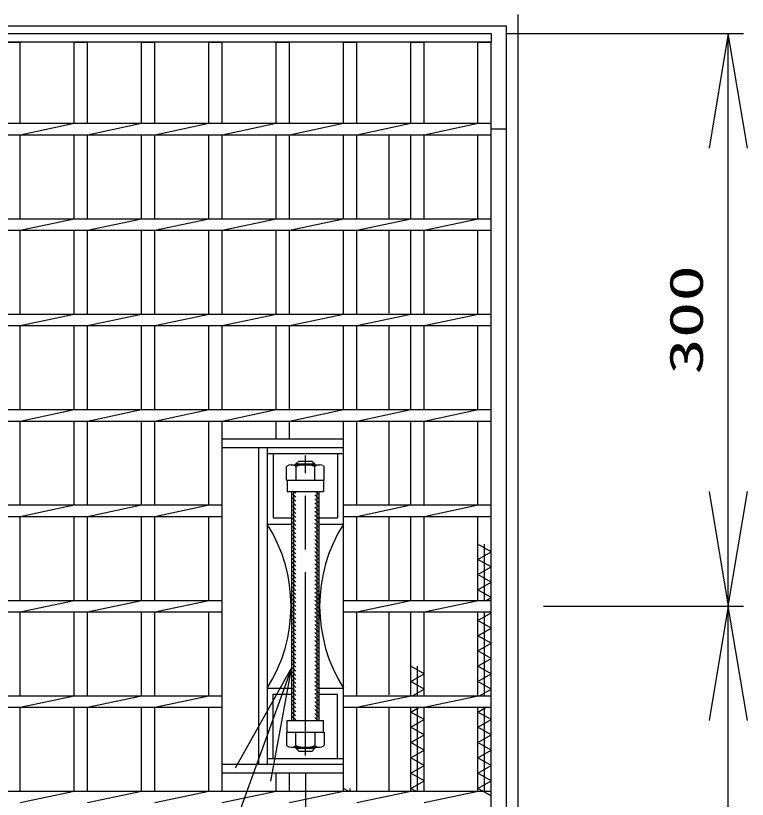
# Model space of a CAD drawing. Units: millimetres, scale not verified. Extents: x -1456 to 1389, y -1026 to 839.
# Drawn here: x -679.4 to -295.8, y 17.2 to 427.9 of the extents above; entities that cross this region are included whole.
import ezdxf
from ezdxf.enums import TextEntityAlignment as Align

# ---------------------------------------------------------------- set-up
doc = ezdxf.new("R2010")
doc.units = ezdxf.units.MM
doc.header["$LTSCALE"] = 8
doc.linetypes.add('CHAIN', pattern=[18.5, 12, -1.5, 3.5, -1.5])
doc.linetypes.add('DASHED', pattern=[7.5, 6, -1.5])
for name, color, linetype, lineweight in [('16', 3, 'Continuous', 25), ('17', 2, 'Continuous', 25), ('19', 6, 'Continuous', 25), ('22', 4, 'Continuous', 25)]:
    doc.layers.add(name, color=color, linetype=linetype, lineweight=lineweight)
doc.styles.add('ＭＳ ゴシック', font='')
doc.styles.get('ＭＳ ゴシック').set_extended_font_data('MS Gothic')

# ---------------------------------------------------------------- blocks, each defined once
blk = doc.blocks.new('open_arrow')
at = {"color": 0, "linetype": 'Continuous', "lineweight": -2}
blk.add_lwpolyline([(7.5, 1.25), (0, 0), (7.5, -1.25)], dxfattribs=at)

msp = doc.modelspace()

# ---------------------------------------------------------------- hatches: boundary and pattern name
at = {"layer": '17', "lineweight": 13}
h = msp.add_hatch(dxfattribs=at)
h.set_pattern_fill('USER', style=0, pattern_type=2)
h.set_pattern_definition([(135, (-108.038, 171.097), (-1.06066, -1.06066), [])])
h.paths.add_polyline_path([(-534.5, 58.5), (-534.5, 178.5), (-532.5, 178.5), (-532.5, 58.5)])
h = msp.add_hatch(dxfattribs=at)
h.set_pattern_fill('USER', style=0, pattern_type=2)
h.set_pattern_definition([(135, (-101.038, 171.097), (-1.06066, -1.06066), [])])
h.paths.add_polyline_path([(-522.5, 58.5), (-522.5, 178.5), (-520.5, 178.5), (-520.5, 58.5)])

# ---------------------------------------------------------------- linework, layer by layer
at = {"layer": '16'}
for p, q in [((-1037, 418.5), (-430, 418.5)), ((-430, 418.5), (-430, 414)), ((-430, 414), (-1037, 414)), ((-684, 414), (-677, 414)), ((-677, 371.5), (-677, 414)), ((-648.7, 371.5), (-648.7, 414)), ((-648.7, 414), (-641.7, 414)), ((-641.7, 371.5), (-641.7, 414)), ((-613.4, 371.5), (-613.4, 414)), ((-613.4, 414), (-606.4, 414)), ((-606.4, 371.5), (-606.4, 414)), ((-578.1, 371.5), (-578.1, 414)), ((-578.1, 414), (-571.1, 414)), ((-571.1, 371.5), (-571.1, 414)), ((-542.8, 371.5), (-542.8, 414)), ((-542.8, 414), (-535.8, 414)), ((-535.8, 371.5), (-535.8, 414)), ((-507.5, 371.5), (-507.5, 414)), ((-507.5, 414), (-500.5, 414)), ((-500.5, 371.5), (-500.5, 414)), ((-472.2, 371.5), (-472.2, 414)), ((-472.2, 414), (-465.2, 414)), ((-465.2, 371.5), (-465.2, 414)), ((-437, 371.5), (-437, 414)), ((-437, 414), (-430, 414)), ((-430, -177), (-430, 414)), ((-1037, 371.5), (-430, 371.5)), ((-677, 365.5), (-648.7, 371.5)), ((-641.7, 365.5), (-613.4, 371.5)), ((-606.4, 365.5), (-578.1, 371.5)), ((-571.1, 365.5), (-542.8, 371.5)), ((-535.8, 365.5), (-507.5, 371.5)), ((-500.5, 365.5), (-472.2, 371.5)), ((-465.2, 365.5), (-436.9, 371.5)), ((-430, 365.5), (-430, 371.5)), ((-1037, 365.5), (-430, 365.5)), ((-677, 321.5), (-677, 365.5)), ((-648.7, 321.5), (-648.7, 365.5)), ((-641.7, 321.5), (-641.7, 365.5)), ((-613.4, 321.5), (-613.4, 365.5)), ((-606.4, 321.5), (-606.4, 365.5)), ((-578.1, 321.5), (-578.1, 365.5)), ((-571.1, 321.5), (-571.1, 365.5)), ((-542.8, 321.5), (-542.8, 365.5)), ((-535.8, 321.5), (-535.8, 365.5)), ((-507.5, 321.5), (-507.5, 365.5)), ((-500.5, 321.5), (-500.5, 365.5)), ((-472.2, 321.5), (-472.2, 365.5)), ((-465.2, 321.5), (-465.2, 365.5)), ((-437, 321.5), (-437, 365.5)), ((-1037, 321.5), (-430, 321.5)), ((-677, 315.5), (-648.7, 321.5)), ((-641.7, 315.5), (-613.4, 321.5)), ((-606.4, 315.5), (-578.1, 321.5)), ((-571.1, 315.5), (-542.8, 321.5)), ((-535.8, 315.5), (-507.5, 321.5)), ((-500.5, 315.5), (-472.2, 321.5)), ((-465.2, 315.5), (-436.9, 321.5)), ((-430, 315.5), (-430, 321.5)), ((-1037, 315.5), (-430, 315.5)), ((-677, 271.5), (-677, 315.5)), ((-648.7, 271.5), (-648.7, 315.5)), ((-641.7, 271.5), (-641.7, 315.5)), ((-613.4, 271.5), (-613.4, 315.5)), ((-606.4, 271.5), (-606.4, 315.5)), ((-578.1, 271.5), (-578.1, 315.5)), ((-571.1, 271.5), (-571.1, 315.5)), ((-542.8, 271.5), (-542.8, 315.5)), ((-535.8, 271.5), (-535.8, 315.5)), ((-507.5, 271.5), (-507.5, 315.5)), ((-500.5, 271.5), (-500.5, 315.5)), ((-472.2, 271.5), (-472.2, 315.5)), ((-465.2, 271.5), (-465.2, 315.5)), ((-437, 271.5), (-437, 315.5)), ((-1037, 271.5), (-430, 271.5)), ((-677, 265.5), (-648.7, 271.5)), ((-641.7, 265.5), (-613.4, 271.5)), ((-606.4, 265.5), (-578.1, 271.5)), ((-571.1, 265.5), (-542.8, 271.5)), ((-535.8, 265.5), (-507.5, 271.5)), ((-500.5, 265.5), (-472.2, 271.5)), ((-465.2, 265.5), (-436.9, 271.5)), ((-430, 265.5), (-430, 271.5)), ((-1037, 265.5), (-430, 265.5)), ((-677, 221.5), (-677, 265.5)), ((-648.7, 221.5), (-648.7, 265.5)), ((-641.7, 221.5), (-641.7, 265.5)), ((-613.4, 221.5), (-613.4, 265.5)), ((-606.4, 221.5), (-606.4, 265.5)), ((-578.1, 221.5), (-578.1, 265.5)), ((-571.1, 221.5), (-571.1, 265.5)), ((-542.8, 221.5), (-542.8, 265.5)), ((-535.8, 221.5), (-535.8, 265.5)), ((-507.5, 221.5), (-507.5, 265.5)), ((-500.5, 221.5), (-500.5, 265.5)), ((-472.2, 221.5), (-472.2, 265.5)), ((-465.2, 221.5), (-465.2, 265.5)), ((-437, 221.5), (-437, 265.5)), ((-1037, 221.5), (-430, 221.5)), ((-677, 215.5), (-648.7, 221.5)), ((-641.7, 215.5), (-613.4, 221.5)), ((-606.4, 215.5), (-578.1, 221.5)), ((-571.1, 215.5), (-542.8, 221.5)), ((-535.8, 215.5), (-507.5, 221.5)), ((-500.5, 215.5), (-472.2, 221.5)), ((-465.2, 215.5), (-436.9, 221.5)), ((-430, 215.5), (-430, 221.5)), ((-1037, 215.5), (-430, 215.5)), ((-677, 171.5), (-677, 215.5)), ((-648.7, 171.5), (-648.7, 215.5)), ((-641.7, 171.5), (-641.7, 215.5)), ((-613.4, 171.5), (-613.4, 215.5)), ((-606.4, 171.5), (-606.4, 215.5)), ((-578.1, 171.5), (-578.1, 215.5)), ((-571.1, 21.5), (-571.1, 215.5)), ((-542.8, 206), (-542.8, 215.5)), ((-535.8, 206), (-535.8, 215.5)), ((-507.5, 21.5), (-507.5, 215.5)), ((-500.5, 171.5), (-500.5, 215.5)), ((-472.2, 171.5), (-472.2, 215.5)), ((-465.2, 171.5), (-465.2, 215.5)), ((-437, 171.5), (-437, 215.5)), ((-1037, 171.5), (-571.1, 171.5)), ((-677, 165.5), (-648.7, 171.5)), ((-641.7, 165.5), (-613.4, 171.5)), ((-606.4, 165.5), (-578.1, 171.5)), ((-507.5, 171.5), (-430, 171.5)), ((-500.5, 165.5), (-472.2, 171.5)), ((-465.2, 165.5), (-436.9, 171.5)), ((-430, 165.5), (-430, 171.5)), ((-1037, 165.5), (-571.1, 165.5)), ((-677, 121.5), (-677, 165.5)), ((-648.7, 121.5), (-648.7, 165.5)), ((-641.7, 121.5), (-641.7, 165.5)), ((-613.4, 121.5), (-613.4, 165.5)), ((-606.4, 121.5), (-606.4, 165.5)), ((-578.1, 121.5), (-578.1, 165.5)), ((-507.5, 165.5), (-430, 165.5)), ((-500.5, 121.5), (-500.5, 165.5)), ((-472.2, 121.5), (-472.2, 165.5)), ((-465.2, 121.5), (-465.2, 165.5)), ((-437, 121.5), (-437, 165.5)), ((-430, 147), (-437, 151)), ((-433.5, 121.5), (-433.5, 151)), ((-437, 143), (-430, 147)), ((-430, 139), (-437, 143)), ((-437, 135), (-430, 139)), ((-430, 131), (-437, 135)), ((-437, 127), (-430, 131)), ((-430, 123), (-437, 127)), ((-1037, 121.5), (-571.1, 121.5)), ((-677, 115.5), (-648.7, 121.5)), ((-641.7, 115.5), (-613.4, 121.5)), ((-606.4, 115.5), (-578.1, 121.5)), ((-507.5, 121.5), (-430, 121.5)), ((-500.5, 115.5), (-472.2, 121.5)), ((-465.2, 115.5), (-436.9, 121.5)), ((-432.625, 121.5), (-430, 123)), ((-430, 115.5), (-430, 121.5)), ((-1037, 115.5), (-571.1, 115.5)), ((-677, 71.5), (-677, 115.5)), ((-648.7, 71.5), (-648.7, 115.5)), ((-641.7, 71.5), (-641.7, 115.5)), ((-613.4, 71.5), (-613.4, 115.5)), ((-606.4, 71.5), (-606.4, 115.5)), ((-578.1, 71.5), (-578.1, 115.5)), ((-507.5, 115.5), (-430, 115.5)), ((-500.5, 71.5), (-500.5, 115.5)), ((-472.2, 71.5), (-472.2, 115.5)), ((-465.2, 71.5), (-465.2, 115.5)), ((-437, 71.5), (-437, 115.5)), ((-437, 111), (-430, 115)), ((-433.5, 71.5), (-433.5, 115.5)), ((-430, 115), (-430.875, 115.5)), ((-430, 107), (-437, 111)), ((-437, 103), (-430, 107)), ((-430, 99), (-437, 103)), ((-437, 95), (-430, 99)), ((-430, 91), (-437, 95)), ((-437, 87), (-430, 91)), ((-465.2, 83), (-472.2, 87)), ((-468.7, 71.5), (-468.7, 87)), ((-430, 83), (-437, 87)), ((-472.2, 79), (-465.2, 83)), ((-437, 79), (-430, 83)), ((-465.2, 75), (-472.2, 79)), ((-430, 75), (-437, 79)), ((-471.325, 71.5), (-465.2, 75)), ((-436.125, 71.5), (-430, 75)), ((-1037, 71.5), (-571.1, 71.5)), ((-677, 65.5), (-648.7, 71.5)), ((-641.7, 65.5), (-613.4, 71.5)), ((-606.4, 65.5), (-578.1, 71.5)), ((-507.5, 71.5), (-430, 71.5)), ((-500.5, 65.5), (-472.2, 71.5)), ((-465.2, 65.5), (-436.9, 71.5)), ((-430, 65.5), (-430, 71.5)), ((-1037, 65.5), (-571.1, 65.5)), ((-677, 21.5), (-677, 65.5)), ((-648.7, 21.5), (-648.7, 65.5)), ((-641.7, 21.5), (-641.7, 65.5)), ((-613.4, 21.5), (-613.4, 65.5)), ((-606.4, 21.5), (-606.4, 65.5)), ((-578.1, 21.5), (-578.1, 65.5)), ((-507.5, 65.5), (-430, 65.5)), ((-500.5, 21.5), (-500.5, 65.5)), ((-472.2, 21.5), (-472.2, 65.5)), ((-472.2, 63), (-467.825, 65.5)), ((-465.2, 59), (-472.2, 63)), ((-468.7, 21.5), (-468.7, 65.5)), ((-465.2, 21.5), (-465.2, 65.5)), ((-437, 21.5), (-437, 65.5)), ((-437, 63), (-432.625, 65.5)), ((-430, 59), (-437, 63)), ((-433.5, 21.5), (-433.5, 65.5)), ((-472.2, 55), (-465.2, 59)), ((-437, 55), (-430, 59)), ((-465.2, 51), (-472.2, 55)), ((-430, 51), (-437, 55)), ((-472.2, 47), (-465.2, 51)), ((-437, 47), (-430, 51)), ((-465.2, 43), (-472.2, 47)), ((-430, 43), (-437, 47)), ((-472.2, 39), (-465.2, 43)), ((-437, 39), (-430, 43)), ((-465.2, 35), (-472.2, 39)), ((-430, 35), (-437, 39)), ((-472.2, 31), (-465.2, 35)), ((-437, 31), (-430, 35)), ((-542.8, 21.5), (-542.8, 31)), ((-535.8, 21.5), (-535.8, 31)), ((-465.2, 27), (-472.2, 31)), ((-430, 27), (-437, 31)), ((-472.2, 23), (-465.2, 27)), ((-437, 23), (-430, 27)), ((-1037, 21.5), (-430, 21.5)), ((-677, 15.5), (-648.7, 21.5)), ((-641.7, 15.5), (-613.4, 21.5)), ((-606.4, 15.5), (-578.1, 21.5)), ((-571.1, 15.5), (-542.8, 21.5)), ((-535.8, 15.5), (-507.5, 21.5)), ((-504.875, 21.5), (-507.5, 23)), ((-504, 21.5), (-504, 23)), ((-500.5, 15.5), (-472.2, 21.5)), ((-469.575, 21.5), (-472.2, 23)), ((-465.2, 15.5), (-436.9, 21.5)), ((-430, 19), (-437, 23)), ((-430, 15.5), (-430, 21.5))]:
    msp.add_line(p, q, dxfattribs=at)
at = {"layer": '17', "color": 3}
for p, q in [((-507.5, 206), (-571.1, 206)), ((-507.5, 201.5), (-571.1, 201.5)), ((-552, 201.5), (-552, 35.5)), ((-547.5, 201.5), (-547.5, 35.5)), ((-507.5, 161.5), (-507.5, 201.5)), ((-507.5, 198.3), (-547.5, 198.3)), ((-507.5, 35.5), (-507.5, 75.5)), ((-547.5, 38.7), (-507.5, 38.7)), ((-507.5, 35.5), (-571.1, 35.5)), ((-507.5, 31), (-571.1, 31))]:
    msp.add_line(p, q, dxfattribs=at)
at = {"layer": '17', "color": 3, "linetype": 'DASHED'}
for p, q in [((-544.3, 198.3), (-544.3, 164.7)), ((-510.7, 198.3), (-510.7, 164.7)), ((-544.3, 164.7), (-534.5, 164.7)), ((-520.5, 164.7), (-510.7, 164.7)), ((-547.5, 161.5), (-534.5, 161.5)), ((-520.5, 161.5), (-507.5, 161.5)), ((-547.5, 75.5), (-534.5, 75.5)), ((-520.5, 75.5), (-507.5, 75.5)), ((-544.3, 38.7), (-544.3, 72.3)), ((-544.3, 72.3), (-534.5, 72.3)), ((-520.5, 72.3), (-510.7, 72.3)), ((-510.7, 38.7), (-510.7, 72.3))]:
    msp.add_line(p, q, dxfattribs=at)
at = {"layer": '17', "color": 33, "linetype": 'CHAIN'}
msp.add_line((-527.5, 40.219), (-527.5, 197.382), dxfattribs=at)
at = {"layer": '17'}
for p, q in [((-532.5, 193), (-531, 194.5)), ((-531.688, 192.5), (-531.688, 193.812)), ((-531, 194.5), (-524, 194.5)), ((-522.5, 193), (-524, 194.5)), ((-523.312, 192.5), (-523.312, 193.812)), ((-537.315, 184.5), (-537.315, 191.596)), ((-534.861, 192.5), (-520.139, 192.5)), ((-532.5, 192.5), (-532.5, 193)), ((-532.5, 193), (-522.5, 193)), ((-532.407, 191.596), (-532.407, 184.5)), ((-522.593, 184.5), (-522.593, 191.596)), ((-522.5, 192.5), (-522.5, 193)), ((-517.685, 184.5), (-517.685, 191.596)), ((-537.315, 184.5), (-517.685, 184.5)), ((-537, 184.5), (-518, 184.5)), ((-537, 184.5), (-537, 178.5)), ((-518, 184.5), (-518, 178.5)), ((-537, 178.5), (-518, 178.5)), ((-533.5, 58.5), (-533.5, 178.5)), ((-521.5, 178.5), (-521.5, 58.5)), ((-537, 58.5), (-518, 58.5)), ((-537, 52.5), (-537, 58.5)), ((-518, 52.5), (-518, 58.5)), ((-537.315, 52.5), (-537.315, 45.404)), ((-537.315, 52.5), (-517.685, 52.5)), ((-537, 52.5), (-518, 52.5)), ((-532.407, 45.404), (-532.407, 52.5)), ((-522.593, 52.5), (-522.593, 45.404)), ((-517.685, 52.5), (-517.685, 45.404)), ((-534.861, 44.5), (-520.139, 44.5)), ((-532.5, 44.5), (-532.5, 44)), ((-532.5, 44), (-522.5, 44)), ((-532.5, 44), (-531, 42.5)), ((-531.688, 44.5), (-531.688, 43.188)), ((-531, 42.5), (-524, 42.5)), ((-522.5, 44), (-524, 42.5)), ((-523.312, 44.5), (-523.312, 43.188)), ((-522.5, 44.5), (-522.5, 44))]:
    msp.add_line(p, q, dxfattribs=at)
at = {"layer": '17', "color": 7}
for p, q in [((-534.5, 58.5), (-534.5, 178.5)), ((-520.5, 178.5), (-520.5, 58.5))]:
    msp.add_line(p, q, dxfattribs=at)
at = {"layer": '17'}
for centre, radius, start, end in [((-534.861, 188.716), 3.784, 49.5701, 130.4299), ((-527.5, 178.721), 13.779, 69.13594, 110.86406), ((-520.139, 188.716), 3.784, 49.5701, 130.4299), ((-534.861, 48.284), 3.784, 229.5701, 310.4299), ((-527.5, 58.279), 13.779, 249.13594, 290.86406), ((-520.139, 48.284), 3.784, 229.5701, 310.4299)]:
    msp.add_arc(centre, radius, start, end, dxfattribs=at)
at = {"layer": '17', "color": 3}
for centre, start, end in [((-615.21, 118.5), 327.58195, 32.41805), ((-439.79, 118.5), 147.58195, 212.41805)]:
    msp.add_arc(centre, 80.21, start, end, dxfattribs=at)
at = {"layer": '19'}
for p, q in [((-416, -191.5), (-416, 428.5)), ((-1045, 422.5), (-422, 422.5)), ((-422, -185.5), (-422, 422.5)), ((-472.5, 372), (-472.2, 372.3)), ((-422, 368.5), (-430, 368.5)), ((-483.5, 321.5), (-483.5, 365)), ((-483.5, 272), (-483.5, 315.5)), ((-483.5, 221.5), (-483.5, 265)), ((-483.5, 172), (-483.5, 215.5)), ((-483.5, 121.5), (-483.5, 165)), ((-483.5, 72), (-483.5, 115.5)), ((-483.5, 21.5), (-483.5, 65))]:
    msp.add_line(p, q, dxfattribs=at)
at = {"layer": '22'}
for p, q in [((-422, 418.5), (-297.783, 418.5)), ((-305.783, 118.5), (-305.783, 418.5)), ((-402.709, 118.5), (-297.783, 118.5)), ((-402.709, 118.5), (-297.783, 118.5)), ((-305.783, -181.5), (-305.783, 118.5)), ((-527.5, 30.7), (-527.5, -317.991))]:
    msp.add_line(p, q, dxfattribs=at)
msp.add_lwpolyline([(-534.5, 86.559), (-672.864, -294.862), (-823.264, -294.862)], dxfattribs=at)

# ---------------------------------------------------------------- block references
at = {"layer": '22', "xscale": 8, "yscale": 8}
for p, rotation in [((-305.783, 418.5), 270), ((-305.783, 118.5), 90), ((-305.783, 118.5), 270), ((-534.5, 86.559), 250.1)]:
    msp.add_blockref('open_arrow', p, dxfattribs=dict(at, rotation=rotation))

# ---------------------------------------------------------------- texts
at = {"layer": '22', "style": 'ＭＳ ゴシック', "width": 1.6}
msp.add_text('300', height=17.6, rotation=90, dxfattribs=at).set_placement((-313.783, 268.5), align=Align.BOTTOM_CENTER)

doc.saveas('drawing.dxf')
